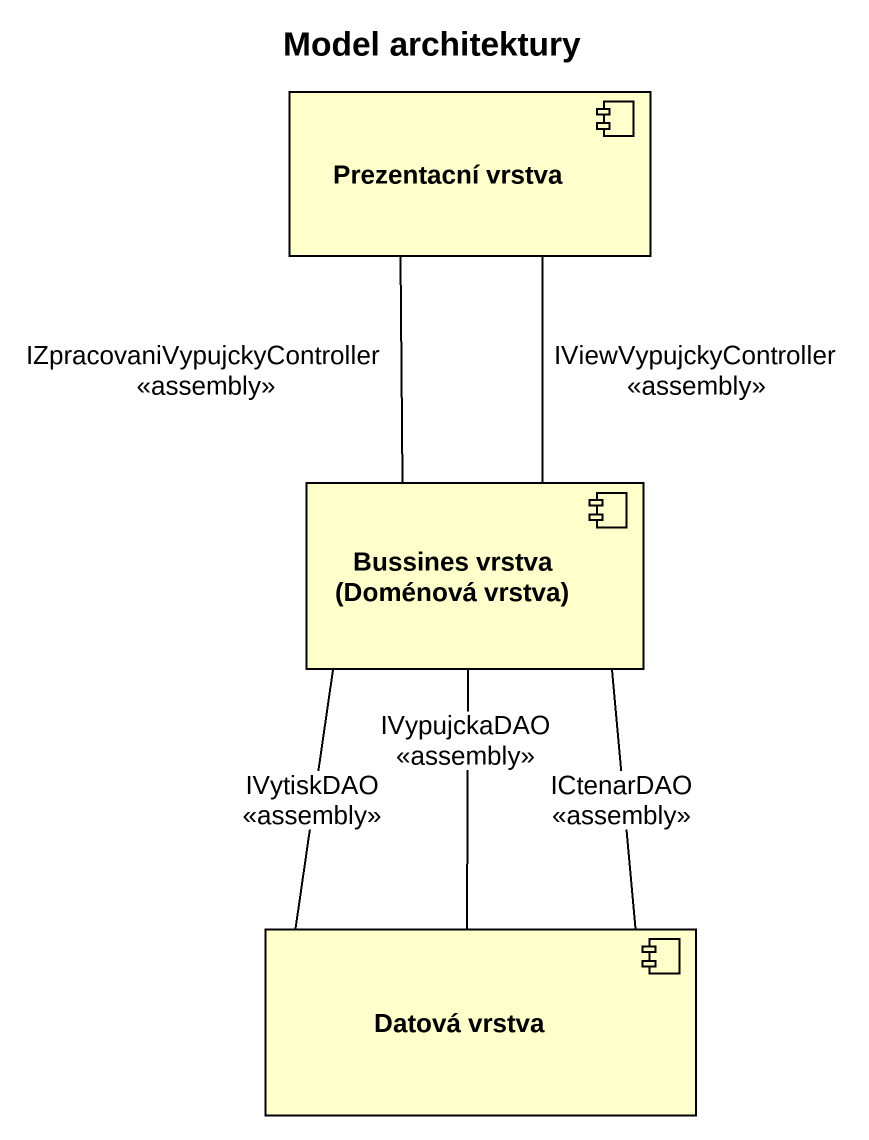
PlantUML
@startuml
title Model architektury
component "Prezentacní vrstva" as Prezentacní_vrstva
component "Bussines vrstva (Doménová vrstva)" as Bussines_vrstva_Doménová
component "Datová vrstva" as Datová_vrstva
Prezentacní_vrstva -- Bussines_vrstva_Doménová : IViewVypujckyController\n<<assembly>>
Prezentacní_vrstva -- Bussines_vrstva_Doménová : IZpracovaniVypujckyController\n<<assembly>>
Bussines_vrstva_Doménová -- Datová_vrstva : IVytiskDAO\n<<assembly>>
Bussines_vrstva_Doménová -- Datová_vrstva : IVypujckaDAO\n<<assembly>>
Bussines_vrstva_Doménová -- Datová_vrstva : ICtenarDAO\n<<assembly>>
@enduml
